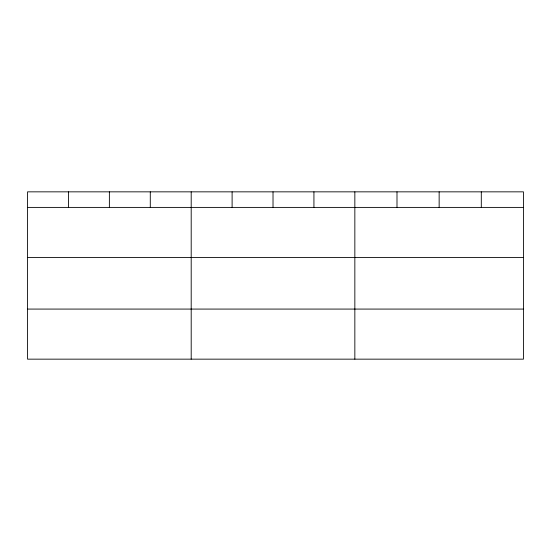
<?xml version="1.0" encoding="UTF-8"?>
<svg xmlns="http://www.w3.org/2000/svg" width="551" height="551" viewBox="0 0 551 551"><rect width="100%" height="100%" fill="white"/><g stroke="black" fill="none" stroke-linecap="round" stroke-linejoin="round"><path stroke-width="0.83" d="M523.45 257.482L523.45 191.844L27.55 191.844L27.55 359.156L523.45 359.156L523.45 257.482L27.55 257.482M27.55 207.403L523.45 207.403M27.55 309.077L523.45 309.077M481.298 191.844L481.298 207.403M439.147 191.844L439.147 207.403M396.995 191.844L396.995 207.403M354.844 191.844L354.844 359.156M313.932 191.844L313.932 207.403M273.02 191.844L273.02 207.403M232.109 191.844L232.109 207.403M191.197 191.844L191.197 359.156M150.285 191.844L150.285 207.403M109.374 191.844L109.374 207.403M68.462 191.844L68.462 207.403"/></g></svg>
